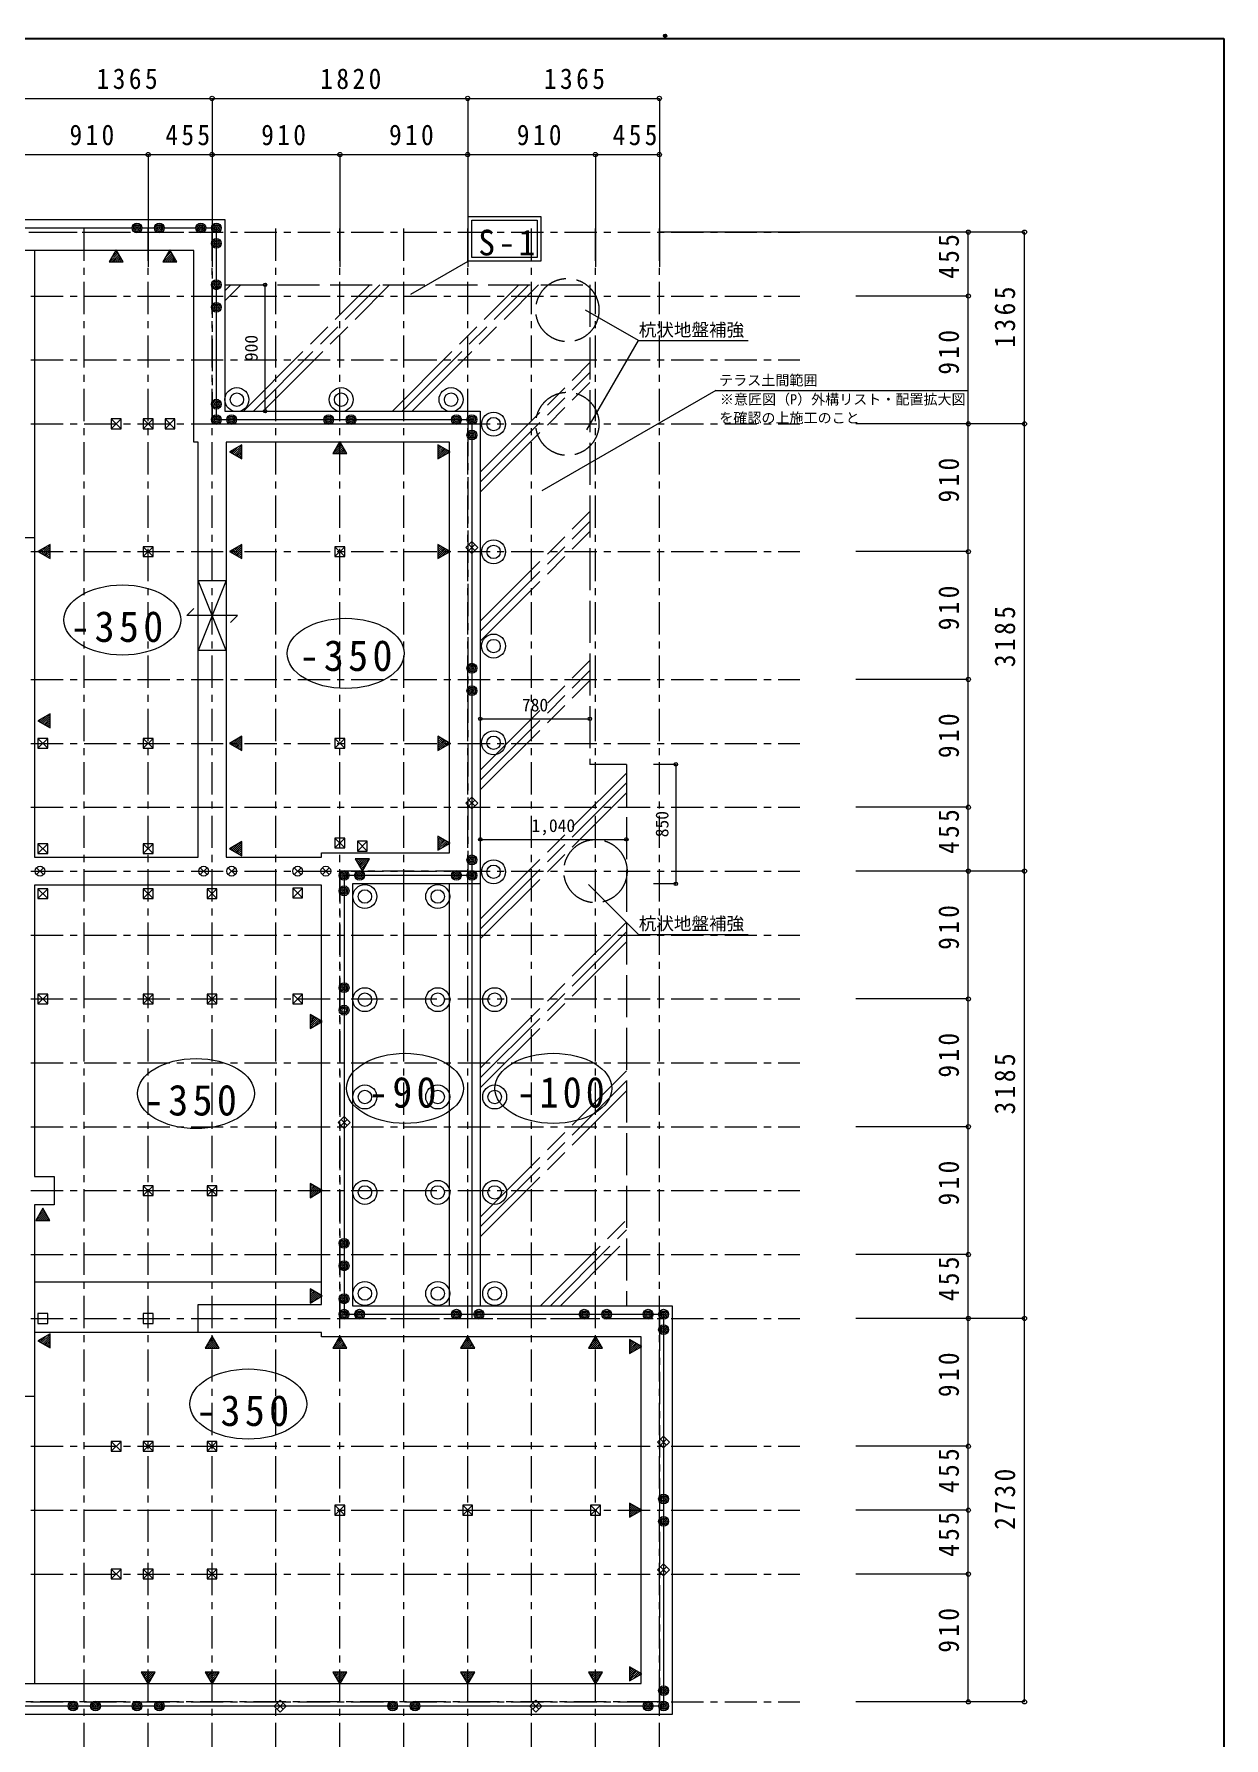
# Model space of a CAD drawing. Units: millimetres at full size, sheet at 1:50. Extents: x -17704 to 55037, y -1981 to 18549.
# Drawn here: x 2388 to 10860, y 6170 to 18301 of the extents above; entities that cross this region are included whole.
import ezdxf
from ezdxf.enums import TextEntityAlignment as Align

# ---------------------------------------------------------------- set-up
doc = ezdxf.new("R2010")
doc.units = ezdxf.units.MM
doc.header["$LTSCALE"] = 50
doc.header["$PDMODE"] = 32
doc.header["$PDSIZE"] = 25
for name, pattern in [('CHAIN', [18.5, 12, -1.5, 3.5, -1.5]), ('DASHED', [7.5, 6, -1.5]), ('USER2', [7.6, 4.6, -1, 1, -1])]:
    doc.linetypes.add(name, pattern=pattern)
for name, color, linetype, lineweight in [('0-1_画層21', 30, 'Continuous', 18), ('3-0', 7, 'Continuous', 5), ('3-2', 7, 'Continuous', 18), ('3-5', 6, 'Continuous', 15), ('8-0', 9, 'Continuous', 18), ('F-0', 7, 'Continuous', 18)]:
    doc.layers.add(name, color=color, linetype=linetype, lineweight=lineweight)
doc.layers.add('5-0', color=7, linetype='Continuous')
doc.styles.add('ＭＳ ゴシック', font='')
doc.styles.get('ＭＳ ゴシック').set_extended_font_data('MS Gothic')

msp = doc.modelspace()

# ---------------------------------------------------------------- linework, layer by layer
at = {"layer": '0-1_画層21'}
for p, q in [((-1439.84, 16981.23), (3745.15, 16981.23)), ((3745.15, 16981.23), (3745.15, 15616.23)), ((3525.15, 16761.23), (570.15, 16761.23)), ((2390.15, 16761.23), (2390.15, 14716.23)), ((3525.15, 15396.23), (3525.15, 16761.23)), ((3745.15, 15616.23), (5565.15, 15616.23)), ((5565.15, 15616.23), (5565.15, 12251.23)), ((3755.15, 15396.23), (3755.15, 12441.23)), ((5345.15, 15396.23), (3755.15, 15396.23)), ((5345.15, 12471.23), (5345.15, 15396.23)), ((2190.15, 14716.23), (2390.15, 14716.23)), ((2390.15, 14716.23), (2390.15, 13606.23)), ((3755.15, 13911.23), (3555.15, 14411.24)), ((3755.15, 14411.23), (3555.15, 13911.23)), ((3555.15, 14411.23), (3755.15, 14411.23)), ((3755.15, 13911.23), (3555.15, 13911.23)), ((2390.15, 13806.23), (2390.15, 12441.23)), ((3755.15, 12441.23), (4435.15, 12441.23)), ((4435.15, 12471.23), (5345.15, 12471.23)), ((4435.15, 12441.23), (4435.15, 12471.23)), ((4435.15, 12241.23), (2390.15, 12241.23)), ((4435.15, 9256.24), (4435.15, 12241.23)), ((5345.15, 9246.24), (5345.15, 12251.23)), ((5565.15, 12251.23), (5565.15, 9246.24)), ((2390.15, 9416.24), (3655.15, 9416.24)), ((3555.15, 9416.24), (4435.15, 9416.24)), ((3555.15, 9256.24), (4435.15, 9256.24)), ((3555.15, 9056.24), (3555.15, 9256.24)), ((4655.15, 9246.24), (6930.14, 9246.24)), ((6930.14, 9246.24), (6930.14, 6336.24)), ((3555.15, 9056.24), (2390.15, 9056.24)), ((4435.15, 9056.24), (3555.15, 9056.24)), ((6710.14, 9026.24), (4435.15, 9026.24)), ((6710.14, 6556.24), (6710.14, 9026.24)), ((2390.15, 8601.24), (2190.15, 8601.24)), ((2390.15, 8601.24), (2390.15, 6556.24)), ((-2614.84, 6556.24), (6710.14, 6556.24)), ((6930.14, 6336.24), (-12814.83, 6336.24))]:
    msp.add_line(p, q, dxfattribs=at)
at = {"layer": '0-1_画層21', "color": 150, "linetype": 'DASHED'}
for p, q in [((3745.15, 16516.23), (6345.15, 16516.23)), ((6345.15, 16516.23), (6345.15, 13101.23)), ((6605.15, 13101.23), (6345.15, 13101.23)), ((6605.15, 13101.23), (6605.15, 9246.24))]:
    msp.add_line(p, q, dxfattribs=at)
at = {"layer": '0-1_画層21', "color": 150, "linetype": 'CHAIN'}
for p, q in [((3745.15, 16402.36), (3859.02, 16516.23)), ((3745.15, 16473.07), (3788.31, 16516.23)), ((3878.26, 15616.23), (4778.26, 16516.23)), ((3948.97, 15616.23), (4848.97, 16516.23)), ((4019.68, 15616.23), (4919.68, 16516.23)), ((4938.92, 15616.23), (5838.92, 16516.23)), ((5009.63, 15616.23), (5909.63, 16516.23)), ((5080.34, 15616.23), (5980.34, 16516.23)), ((5565.15, 15181.8), (6345.15, 15961.8)), ((5565.15, 15111.09), (6345.15, 15891.09)), ((5565.15, 15040.38), (6345.15, 15820.38)), ((5565.15, 14121.14), (6345.15, 14901.14)), ((5565.15, 14050.43), (6345.15, 14830.43)), ((5565.15, 13979.72), (6345.15, 14759.72)), ((5565.15, 13060.48), (6345.15, 13840.48)), ((5565.15, 12989.77), (6345.15, 13769.77)), ((5565.15, 12919.06), (6345.15, 13699.06)), ((5565.15, 11999.82), (6605.15, 13039.82)), ((5565.15, 11929.11), (6605.15, 12969.11)), ((5565.15, 11858.4), (6605.15, 12898.4)), ((5565.15, 10939.16), (6605.15, 11979.16)), ((5565.15, 10868.45), (6605.15, 11908.45)), ((5565.15, 10797.74), (6605.15, 11837.74)), ((5565.15, 9878.5), (6605.15, 10918.5)), ((5565.15, 9807.79), (6605.15, 10847.79)), ((5565.15, 9737.08), (6605.15, 10777.08)), ((5993.55, 9246.24), (6605.15, 9857.84)), ((6064.26, 9246.24), (6605.15, 9787.13)), ((6134.97, 9246.24), (6605.15, 9716.42))]:
    msp.add_line(p, q, dxfattribs=at)
at = {"layer": '0-1_画層21', "color": 7}
for p, q in [((4032.35, 15616.23), (4032.35, 16516.23)), ((5565.15, 13426.05), (6345.15, 13426.05)), ((6957.3, 13101.23), (6798.61, 13101.23)), ((6957.3, 13101.23), (6957.3, 12251.23)), ((5565.15, 12567.39), (6605.15, 12567.39)), ((6957.3, 12251.23), (6798.61, 12251.23))]:
    msp.add_line(p, q, dxfattribs=at)
at = {"layer": '0-1_画層21'}
for points in [[(2390.15, 12441.23), (3555.15, 12441.23), (3555.15, 15396.23)], [(2390.15, 12241.23), (2390.15, 10166.24), (2530.15, 10166.24), (2530.15, 9966.24), (2390.15, 9966.24), (2390.15, 8601.24)], [(5565.15, 12251.23), (4655.15, 12251.23), (4655.15, 9246.24)]]:
    msp.add_lwpolyline(points, dxfattribs=at)
at = {"layer": '0-1_画層21', "color": 7}
for p in [(4032.35, 16516.23), (4032.35, 15616.23), (5565.15, 13426.05), (6345.15, 13426.05), (6957.3, 13101.23), (5565.15, 12567.39), (6605.15, 12567.39), (6957.3, 12251.23)]:
    msp.add_point(p, dxfattribs=at)
at = {"layer": '3-0'}
for p, q in [((6691.43, 16118.7), (6315.22, 16335.91)), ((6324.48, 15483.12), (6691.43, 16118.7)), ((6691.43, 16118.7), (7471.34, 16118.7)), ((6691.43, 11891.13), (6335.5, 12247.06)), ((6691.43, 11891.13), (7471.34, 11891.13))]:
    msp.add_line(p, q, dxfattribs=at)
for centre in [(3016.55, 14129.61), (4606.6, 13891.72), (5029.02, 10794.67), (6085.48, 10794.67), (3540.78, 10757.59), (3912.85, 8546.96)]:
    msp.add_ellipse(centre, major_axis=(416.1, 0), ratio=0.6, dxfattribs=at)
at = {"layer": '3-2'}
for q in [(6002.95, 15048.92), (9034.07, 15764.02)]:
    msp.add_line((7241.54, 15764.02), q, dxfattribs=at)
at = {"layer": '3-5', "color": 150, "lineweight": 18}
for p, q in [((5479.82, 16684.62), (5479.82, 17002.19)), ((5479.82, 17002.19), (5996.4, 17002.19)), ((5996.4, 17002.19), (5996.4, 16684.62)), ((5070.89, 16448.53), (5479.82, 16684.62)), ((5996.4, 16684.62), (5479.82, 16684.62))]:
    msp.add_line(p, q, dxfattribs=at)
msp.add_lwpolyline([(5505.1, 16976.91), (5971.12, 16976.91), (5971.12, 16709.9), (5505.1, 16709.9)], close=True, dxfattribs=at)
at = {"layer": '3-5'}
for centre, radius in [((3831.72, 15698.54), 85.31), ((4574.15, 15698.54), 85.31), ((5356.88, 15698.54), 85.31), ((3831.72, 15698.54), 47.77), ((4574.15, 15698.54), 47.77), ((5356.88, 15698.54), 47.77), ((5659.71, 15524.33), 85.31), ((5659.71, 15524.33), 47.77), ((5659.71, 14614.61), 85.31), ((5659.71, 14614.61), 47.77), ((5659.71, 13943.98), 85.31), ((5659.71, 13943.98), 47.77), ((5659.71, 13255.52), 85.31), ((5659.71, 13255.52), 47.77), ((5659.71, 12336.84), 85.31), ((5659.71, 12336.84), 47.77), ((4743.42, 12160.71), 85.31), ((4743.42, 12160.71), 47.77), ((5261.9, 12160.71), 85.31), ((5261.9, 12160.71), 47.77), ((4743.42, 11426.05), 85.31), ((4743.42, 11426.05), 47.77), ((5261.9, 11426.05), 85.31), ((5261.9, 11426.05), 47.77), ((5667.41, 11426.05), 85.31), ((5667.41, 11426.05), 47.77), ((4743.42, 10733.39), 85.31), ((5261.9, 10733.39), 85.31), ((5667.41, 10733.39), 85.31), ((4743.42, 10733.39), 47.77), ((5261.9, 10733.39), 47.77), ((5667.41, 10733.39), 47.77), ((4743.42, 10053.94), 85.31), ((4743.42, 10053.94), 47.77), ((5261.9, 10053.94), 85.31), ((5261.9, 10053.94), 47.77), ((5667.41, 10053.94), 85.31), ((5667.41, 10053.94), 47.77), ((4743.42, 9333.6), 85.31), ((4743.42, 9333.6), 47.77), ((5261.9, 9333.6), 85.31), ((5261.9, 9333.6), 47.77), ((5667.41, 9333.6), 85.31), ((5667.41, 9333.6), 47.77)]:
    msp.add_circle(centre, radius, dxfattribs=at)
at = {"layer": '5-0'}
for p, q in [((-17703.72, 18269.53), (10860.17, 18269.53)), ((10860.17, 18269.53), (10860.17, -1981.01))]:
    msp.add_line(p, q, dxfattribs=at)
at = {"layer": '8-0'}
for p, q in [((2290.15, 17843.46), (3655.15, 17843.46)), ((3655.15, 17843.46), (3655.15, 16643.46)), ((3655.15, 17843.46), (5475.15, 17843.46)), ((3655.15, 17843.46), (3655.15, 16643.46)), ((5475.15, 17843.46), (5475.15, 16643.46)), ((5475.15, 17843.46), (6840.14, 17843.46)), ((5475.15, 17843.46), (5475.15, 16643.46)), ((6840.14, 17843.46), (6840.14, 16643.46)), ((2290.15, 17443.46), (3200.15, 17443.46)), ((3200.15, 17443.46), (3200.15, 16643.46)), ((3200.15, 17443.46), (3655.15, 17443.46)), ((3200.15, 17443.46), (3200.15, 16643.46)), ((3655.15, 17443.46), (3655.15, 16643.46)), ((3655.15, 17443.46), (4565.15, 17443.46)), ((3655.15, 17443.46), (3655.15, 16643.46)), ((4565.15, 17443.46), (4565.15, 16643.46)), ((4565.15, 17443.46), (5475.15, 17443.46)), ((4565.15, 17443.46), (4565.15, 16643.46)), ((5475.15, 17443.46), (5475.15, 16643.46)), ((5475.15, 17443.46), (6385.15, 17443.46)), ((5475.15, 17443.46), (5475.15, 16643.46)), ((6385.15, 17443.46), (6385.15, 16643.46)), ((6385.15, 17443.46), (6840.14, 17443.46)), ((6385.15, 17443.46), (6385.15, 16643.46)), ((9440.14, 16891.23), (6840.14, 16891.23)), ((9040.14, 16436.23), (9040.14, 16891.23)), ((9440.14, 15526.23), (9440.14, 16891.23)), ((2937.3, 16705.01), (2982.12, 16749.82)), ((2956.62, 16738.47), (2976.94, 16758.79)), ((3319.8, 16705.01), (3364.62, 16749.82)), ((3339.12, 16738.47), (3359.44, 16758.79)), ((2926.06, 16679.63), (2987.3, 16740.86)), ((2940.21, 16679.63), (2992.47, 16731.89)), ((2954.35, 16679.63), (2997.65, 16722.93)), ((2968.49, 16679.63), (3002.83, 16713.96)), ((2982.63, 16679.63), (3008, 16705)), ((2996.77, 16679.63), (3013.18, 16696.03)), ((3010.92, 16679.63), (3018.36, 16687.06)), ((3308.56, 16679.63), (3369.8, 16740.86)), ((3322.71, 16679.63), (3374.97, 16731.89)), ((3336.85, 16679.63), (3380.15, 16722.93)), ((3350.99, 16679.63), (3385.33, 16713.96)), ((3365.13, 16679.63), (3390.5, 16705)), ((3379.27, 16679.63), (3395.68, 16696.03)), ((3393.42, 16679.63), (3400.85, 16687.06)), ((9040.14, 16436.23), (8240.14, 16436.23)), ((9040.14, 16436.23), (8240.14, 16436.23)), ((9040.14, 15526.23), (9040.14, 16436.23)), ((2937.65, 15491.23), (3007.65, 15561.23)), ((3007.65, 15491.23), (2937.65, 15561.23)), ((3165.15, 15491.23), (3235.15, 15561.23)), ((3235.15, 15491.23), (3165.15, 15561.23)), ((3320.15, 15491.23), (3390.15, 15561.23)), ((3390.15, 15491.23), (3320.15, 15561.23)), ((9440.14, 15526.23), (8240.14, 15526.23)), ((9440.14, 15526.23), (8240.14, 15526.23)), ((9040.14, 15526.23), (8240.14, 15526.23)), ((9040.14, 15526.23), (8240.14, 15526.23)), ((9040.14, 14616.23), (9040.14, 15526.23)), ((9440.14, 12341.23), (9440.14, 15526.23)), ((3555.15, 15396.23), (3525.15, 15396.23)), ((3787.59, 15321.94), (3807.91, 15342.26)), ((3796.55, 15316.76), (3841.37, 15361.58)), ((3805.52, 15311.58), (3866.75, 15372.82)), ((3814.48, 15306.41), (3866.75, 15358.67)), ((3823.45, 15301.23), (3866.75, 15344.53)), ((3832.42, 15296.05), (3866.75, 15330.39)), ((3841.38, 15290.88), (3866.75, 15316.25)), ((3850.35, 15285.7), (3866.75, 15302.1)), ((3859.31, 15280.52), (3866.75, 15287.96)), ((4518.56, 15314.63), (4579.79, 15375.86)), ((4529.8, 15340.01), (4574.62, 15384.83)), ((4532.7, 15314.63), (4584.97, 15366.89)), ((4546.85, 15314.63), (4590.15, 15357.93)), ((4549.12, 15373.47), (4569.44, 15393.79)), ((4560.99, 15314.63), (4595.32, 15348.96)), ((4575.13, 15314.63), (4600.5, 15340)), ((4589.27, 15314.63), (4605.68, 15331.03)), ((4603.41, 15314.63), (4610.85, 15322.07)), ((5263.54, 15364.5), (5270.98, 15371.94)), ((5263.54, 15350.35), (5279.95, 15366.76)), ((5263.54, 15336.21), (5288.91, 15361.58)), ((5263.54, 15322.07), (5297.88, 15356.41)), ((5263.54, 15307.93), (5306.85, 15351.23)), ((5263.54, 15293.79), (5315.81, 15346.05)), ((5263.54, 15279.64), (5324.78, 15340.88)), ((5288.93, 15290.88), (5333.74, 15335.7)), ((5322.39, 15310.2), (5342.71, 15330.52)), ((5462.93, 14646.44), (5504.93, 14688.44)), ((5547.36, 14646.44), (5505.36, 14688.44)), ((2422.59, 14611.94), (2442.91, 14632.26)), ((2431.55, 14606.76), (2476.37, 14651.58)), ((2440.52, 14601.58), (2501.75, 14662.82)), ((2449.49, 14596.41), (2501.75, 14648.67)), ((2458.45, 14591.23), (2501.75, 14634.53)), ((2467.42, 14586.05), (2501.75, 14620.39)), ((2476.38, 14580.88), (2501.75, 14606.25)), ((2485.35, 14575.7), (2501.75, 14592.11)), ((2494.31, 14570.53), (2501.75, 14577.96)), ((3165.15, 14581.23), (3235.15, 14651.23)), ((3235.15, 14581.23), (3165.15, 14651.23)), ((3787.59, 14611.94), (3807.91, 14632.26)), ((3796.55, 14606.76), (3841.37, 14651.58)), ((3805.52, 14601.58), (3866.75, 14662.82)), ((3814.48, 14596.41), (3866.75, 14648.67)), ((3823.45, 14591.23), (3866.75, 14634.53)), ((3832.42, 14586.05), (3866.75, 14620.39)), ((3841.38, 14580.88), (3866.75, 14606.25)), ((3850.35, 14575.7), (3866.75, 14592.11)), ((3859.31, 14570.53), (3866.75, 14577.96)), ((4530.15, 14581.23), (4600.15, 14651.23)), ((4600.15, 14581.23), (4530.15, 14651.23)), ((5263.54, 14654.5), (5270.98, 14661.94)), ((5263.54, 14640.36), (5279.95, 14656.76)), ((5263.54, 14626.21), (5288.91, 14651.58)), ((5263.54, 14612.07), (5297.88, 14646.41)), ((5263.54, 14597.93), (5306.85, 14641.23)), ((5263.54, 14583.79), (5315.81, 14636.05)), ((5263.54, 14569.65), (5324.78, 14630.88)), ((5288.93, 14580.89), (5333.74, 14625.7)), ((5322.39, 14600.2), (5342.71, 14620.53)), ((5504.93, 14604.02), (5462.93, 14646.02)), ((5484.15, 14625.23), (5526.15, 14667.23)), ((5526.15, 14625.23), (5484.15, 14667.23)), ((5505.36, 14604.02), (5547.36, 14646.02)), ((9040.14, 14616.23), (8240.14, 14616.23)), ((9040.14, 14616.23), (8240.14, 14616.23)), ((9040.14, 13706.23), (9040.14, 14616.23)), ((3555.15, 13911.23), (3555.15, 14411.23)), ((3755.15, 14411.23), (3755.15, 13911.23)), ((3475.15, 14161.23), (3525.15, 14211.23)), ((3835.15, 14161.23), (3475.15, 14161.23)), ((3835.15, 14161.23), (3785.15, 14111.23)), ((9040.14, 13706.23), (8240.14, 13706.23)), ((9040.14, 13706.23), (8240.14, 13706.23)), ((9040.14, 12796.23), (9040.14, 13706.23)), ((2422.59, 13406.94), (2442.91, 13427.26)), ((2431.55, 13401.76), (2476.37, 13446.58)), ((2440.52, 13396.59), (2501.75, 13457.82)), ((2449.49, 13391.41), (2501.75, 13443.68)), ((2458.45, 13386.23), (2501.75, 13429.53)), ((2467.42, 13381.06), (2501.75, 13415.39)), ((2476.38, 13375.88), (2501.75, 13401.25)), ((2485.35, 13370.7), (2501.75, 13387.11)), ((2494.31, 13365.53), (2501.75, 13372.97)), ((2415.15, 13216.23), (2485.15, 13286.23)), ((2485.15, 13216.23), (2415.15, 13286.23)), ((3165.15, 13216.23), (3235.15, 13286.23)), ((3235.15, 13216.23), (3165.15, 13286.23)), ((3787.59, 13246.94), (3807.91, 13267.26)), ((3796.55, 13241.76), (3841.37, 13286.58)), ((3805.52, 13236.59), (3866.75, 13297.82)), ((3814.48, 13231.41), (3866.75, 13283.68)), ((3823.45, 13226.23), (3866.75, 13269.53)), ((3832.42, 13221.06), (3866.75, 13255.39)), ((3841.38, 13215.88), (3866.75, 13241.25)), ((3850.35, 13210.7), (3866.75, 13227.11)), ((4530.15, 13216.23), (4600.15, 13286.23)), ((4600.15, 13216.23), (4530.15, 13286.23)), ((5263.54, 13289.5), (5270.98, 13296.94)), ((5263.54, 13275.36), (5279.95, 13291.76)), ((5263.54, 13261.22), (5288.91, 13286.59)), ((5263.54, 13247.07), (5297.88, 13281.41)), ((5263.54, 13232.93), (5306.85, 13276.23)), ((5263.54, 13218.79), (5315.81, 13271.06)), ((5263.54, 13204.65), (5324.78, 13265.88)), ((5288.93, 13215.89), (5333.74, 13260.7)), ((5322.39, 13235.21), (5342.71, 13255.53)), ((3859.31, 13205.53), (3866.75, 13212.97)), ((5462.93, 12826.45), (5504.93, 12868.45)), ((5547.36, 12826.45), (5505.36, 12868.45)), ((5504.93, 12784.02), (5462.93, 12826.02)), ((5484.15, 12805.23), (5526.15, 12847.23)), ((5526.15, 12805.23), (5484.15, 12847.23)), ((5505.36, 12784.02), (5547.36, 12826.02)), ((9040.14, 12796.23), (8240.14, 12796.23)), ((9040.14, 12796.23), (8240.14, 12796.23)), ((9040.14, 12341.23), (9040.14, 12796.23)), ((2415.15, 12466.23), (2485.15, 12536.23)), ((2485.15, 12466.23), (2415.15, 12536.23)), ((3165.15, 12466.23), (3235.15, 12536.23)), ((3235.15, 12466.23), (3165.15, 12536.23)), ((3787.59, 12496.94), (3807.91, 12517.26)), ((3796.55, 12491.76), (3841.37, 12536.58)), ((3805.52, 12486.59), (3866.75, 12547.82)), ((3814.48, 12481.41), (3866.75, 12533.68)), ((3823.45, 12476.23), (3866.75, 12519.53)), ((3832.42, 12471.06), (3866.75, 12505.39)), ((4530.15, 12506.23), (4600.15, 12576.23)), ((4600.15, 12506.23), (4530.15, 12576.23)), ((4690.15, 12483.73), (4760.15, 12553.73)), ((4760.15, 12483.73), (4690.15, 12553.73)), ((5263.54, 12579.5), (5270.98, 12586.94)), ((5263.54, 12565.36), (5279.95, 12581.76)), ((5263.54, 12551.22), (5288.91, 12576.59)), ((5263.54, 12537.07), (5297.88, 12571.41)), ((5263.54, 12522.93), (5306.85, 12566.23)), ((5263.54, 12508.79), (5315.81, 12561.06)), ((5263.54, 12494.65), (5324.78, 12555.88)), ((5288.93, 12505.89), (5333.74, 12550.7)), ((5322.39, 12525.21), (5342.71, 12545.53)), ((3841.38, 12465.88), (3866.75, 12491.25)), ((3850.35, 12460.7), (3866.75, 12477.11)), ((3859.31, 12455.53), (3866.75, 12462.97)), ((4679.44, 12420.4), (4686.88, 12427.84)), ((4684.62, 12411.43), (4701.02, 12427.84)), ((4689.79, 12402.47), (4715.16, 12427.84)), ((4694.97, 12393.5), (4729.31, 12427.84)), ((4700.15, 12384.53), (4743.45, 12427.84)), ((4705.32, 12375.57), (4757.59, 12427.84)), ((4710.5, 12366.6), (4771.73, 12427.84)), ((4715.68, 12357.64), (4760.49, 12402.45)), ((2405.4, 12316.48), (2454.9, 12365.98)), ((2454.9, 12316.48), (2405.4, 12365.98)), ((3570.4, 12316.48), (3619.9, 12365.98)), ((3619.9, 12316.48), (3570.4, 12365.98)), ((3770.4, 12316.48), (3819.9, 12365.98)), ((3819.9, 12316.48), (3770.4, 12365.98)), ((4240.4, 12316.48), (4289.9, 12365.98)), ((4289.9, 12316.48), (4240.4, 12365.98)), ((4440.4, 12316.48), (4489.9, 12365.98)), ((4489.9, 12316.48), (4440.4, 12365.98)), ((4720.85, 12348.67), (4741.17, 12368.99)), ((5505.15, 12311.23), (5505.15, 9156.24)), ((9440.14, 12341.23), (8240.14, 12341.23)), ((9440.14, 12341.23), (8240.14, 12341.23)), ((9040.14, 12341.23), (8240.14, 12341.23)), ((9040.14, 12341.23), (8240.14, 12341.23)), ((9040.14, 11431.23), (9040.14, 12341.23)), ((9440.14, 9156.24), (9440.14, 12341.23)), ((2415.15, 12146.23), (2485.15, 12216.23)), ((2485.15, 12146.23), (2415.15, 12216.23)), ((3165.15, 12146.23), (3235.15, 12216.23)), ((3235.15, 12146.23), (3165.15, 12216.23)), ((3620.15, 12146.23), (3690.15, 12216.23)), ((3690.15, 12146.23), (3620.15, 12216.23)), ((4230.15, 12150.46), (4300.15, 12220.46)), ((4300.15, 12150.46), (4230.15, 12220.46)), ((2415.15, 11396.23), (2485.15, 11466.23)), ((2485.15, 11396.23), (2415.15, 11466.23)), ((3165.15, 11396.23), (3235.15, 11466.23)), ((3235.15, 11396.23), (3165.15, 11466.23)), ((3620.15, 11396.23), (3690.15, 11466.23)), ((3690.15, 11396.23), (3620.15, 11466.23)), ((4230.15, 11396.23), (4300.15, 11466.23)), ((4300.15, 11396.23), (4230.15, 11466.23)), ((9040.14, 11431.23), (8240.14, 11431.23)), ((9040.14, 11431.23), (8240.14, 11431.23)), ((9040.14, 10521.24), (9040.14, 11431.23)), ((4353.55, 11309.5), (4360.98, 11316.94)), ((4353.55, 11295.36), (4369.95, 11311.76)), ((4353.55, 11281.22), (4378.92, 11306.59)), ((4353.55, 11267.08), (4387.88, 11301.41)), ((4353.55, 11252.93), (4396.85, 11296.24)), ((4353.55, 11238.79), (4405.81, 11291.06)), ((4353.55, 11224.65), (4414.78, 11285.88)), ((4378.93, 11235.89), (4423.74, 11280.71)), ((4412.39, 11255.21), (4432.71, 11275.53)), ((4552.93, 10551.45), (4594.93, 10593.45)), ((4574.15, 10530.24), (4616.15, 10572.24)), ((4616.15, 10530.24), (4574.15, 10572.24)), ((4637.36, 10551.45), (4595.36, 10593.45)), ((4594.93, 10509.02), (4552.93, 10551.02)), ((4595.36, 10509.02), (4637.36, 10551.02)), ((9040.14, 10521.24), (8240.14, 10521.24)), ((9040.14, 10521.24), (8240.14, 10521.24)), ((9040.14, 9611.24), (9040.14, 10521.24)), ((3165.15, 10031.24), (3235.15, 10101.24)), ((3235.15, 10031.24), (3165.15, 10101.24)), ((3620.15, 10031.24), (3690.15, 10101.24)), ((3690.15, 10031.24), (3620.15, 10101.24)), ((4353.55, 10104.5), (4360.98, 10111.94)), ((4353.55, 10090.36), (4369.95, 10106.77)), ((4353.55, 10076.22), (4378.92, 10101.59)), ((4353.55, 10062.08), (4387.88, 10096.41)), ((4353.55, 10047.94), (4396.85, 10091.24)), ((4353.55, 10033.79), (4405.81, 10086.06)), ((4353.55, 10019.65), (4414.78, 10080.88)), ((4378.93, 10030.89), (4423.74, 10075.71)), ((4412.39, 10050.21), (4432.71, 10070.53)), ((2403.56, 9854.63), (2464.8, 9915.87)), ((2414.8, 9880.02), (2459.62, 9924.83)), ((2417.71, 9854.63), (2469.97, 9906.9)), ((2431.85, 9854.63), (2475.15, 9897.94)), ((2434.12, 9913.48), (2454.44, 9933.8)), ((2445.99, 9854.63), (2480.33, 9888.97)), ((2460.13, 9854.63), (2485.5, 9880)), ((2474.28, 9854.63), (2490.68, 9871.04)), ((2488.42, 9854.63), (2495.86, 9862.07)), ((9040.14, 9611.24), (8240.14, 9611.24)), ((9040.14, 9611.24), (8240.14, 9611.24)), ((9040.14, 9156.24), (9040.14, 9611.24)), ((4353.55, 9354.5), (4360.98, 9361.94)), ((4353.55, 9340.36), (4369.95, 9356.77)), ((4353.55, 9326.22), (4378.92, 9351.59)), ((4353.55, 9312.08), (4387.88, 9346.41)), ((4353.55, 9297.94), (4396.85, 9341.24)), ((4353.55, 9283.79), (4405.81, 9336.06)), ((4353.55, 9269.65), (4414.78, 9330.88)), ((4378.93, 9280.89), (4423.74, 9325.71)), ((4412.39, 9300.21), (4432.71, 9320.53)), ((4595.15, 9186.24), (6870.14, 9186.24)), ((9440.14, 9156.24), (8240.14, 9156.24)), ((9440.14, 9156.24), (8240.14, 9156.24)), ((9040.14, 9156.24), (8240.14, 9156.24)), ((9040.14, 9156.24), (8240.14, 9156.24)), ((9040.14, 8246.24), (9040.14, 9156.24)), ((9440.14, 6426.24), (9440.14, 9156.24)), ((2422.59, 8991.94), (2442.91, 9012.27)), ((2431.55, 8986.77), (2476.37, 9031.58)), ((2440.52, 8981.59), (2501.75, 9042.82)), ((2449.49, 8976.41), (2501.75, 9028.68)), ((2458.45, 8971.24), (2501.75, 9014.54)), ((2467.42, 8966.06), (2501.75, 9000.4)), ((2476.38, 8960.89), (2501.75, 8986.26)), ((3608.56, 8944.64), (3669.8, 9005.87)), ((3619.8, 8970.02), (3664.62, 9014.83)), ((3622.71, 8944.64), (3674.97, 8996.9)), ((3636.85, 8944.64), (3680.15, 8987.94)), ((3639.12, 9003.48), (3659.44, 9023.8)), ((3650.99, 8944.64), (3685.33, 8978.97)), ((4435.15, 9026.24), (4435.15, 9056.24)), ((4518.56, 8944.64), (4579.79, 9005.87)), ((4529.8, 8970.02), (4574.62, 9014.83)), ((4532.7, 8944.64), (4584.97, 8996.9)), ((4546.85, 8944.64), (4590.15, 8987.94)), ((4549.12, 9003.48), (4569.44, 9023.8)), ((4560.99, 8944.64), (4595.32, 8978.97)), ((5428.56, 8944.64), (5489.79, 9005.87)), ((5439.8, 8970.02), (5484.62, 9014.83)), ((5442.7, 8944.64), (5494.97, 8996.9)), ((5456.85, 8944.64), (5500.15, 8987.94)), ((5459.12, 9003.48), (5479.44, 9023.8)), ((5470.99, 8944.64), (5505.32, 8978.97)), ((6338.56, 8944.64), (6399.79, 9005.87)), ((6349.8, 8970.02), (6394.62, 9014.83)), ((6352.7, 8944.64), (6404.97, 8996.9)), ((6366.84, 8944.64), (6410.15, 8987.94)), ((6369.12, 9003.48), (6389.44, 9023.8)), ((6380.99, 8944.64), (6415.32, 8978.97)), ((6628.54, 8994.51), (6635.98, 9001.94)), ((6628.54, 8980.36), (6644.95, 8996.77)), ((6628.54, 8966.22), (6653.91, 8991.59)), ((6628.54, 8952.08), (6662.88, 8986.41)), ((6628.54, 8937.94), (6671.84, 8981.24)), ((2485.35, 8955.71), (2501.75, 8972.11)), ((2494.31, 8950.53), (2501.75, 8957.97)), ((3665.13, 8944.64), (3690.5, 8970.01)), ((3679.27, 8944.64), (3695.68, 8961.04)), ((3693.42, 8944.64), (3700.85, 8952.07)), ((4575.13, 8944.64), (4600.5, 8970.01)), ((4589.27, 8944.64), (4605.68, 8961.04)), ((4603.41, 8944.64), (4610.85, 8952.07)), ((5485.13, 8944.64), (5510.5, 8970.01)), ((5499.27, 8944.64), (5515.68, 8961.04)), ((5513.41, 8944.64), (5520.85, 8952.07)), ((6395.13, 8944.64), (6420.5, 8970.01)), ((6409.27, 8944.64), (6425.67, 8961.04)), ((6423.41, 8944.64), (6430.85, 8952.07)), ((6628.54, 8923.79), (6680.81, 8976.06)), ((6628.54, 8909.65), (6689.77, 8970.89)), ((6653.92, 8920.89), (6698.74, 8965.71)), ((6687.38, 8940.21), (6707.71, 8960.53)), ((2937.65, 8211.24), (3007.65, 8281.24)), ((3007.65, 8211.24), (2937.65, 8281.24)), ((3165.15, 8211.24), (3235.15, 8281.24)), ((3235.15, 8211.24), (3165.15, 8281.24)), ((3620.15, 8211.24), (3690.15, 8281.24)), ((3690.15, 8211.24), (3620.15, 8281.24)), ((6827.93, 8276.45), (6869.93, 8318.45)), ((6869.93, 8234.03), (6827.93, 8276.03)), ((6849.14, 8255.24), (6891.14, 8297.24)), ((6891.14, 8255.24), (6849.14, 8297.24)), ((6912.36, 8276.45), (6870.36, 8318.45)), ((6870.36, 8234.03), (6912.36, 8276.03)), ((9040.14, 8246.24), (8240.14, 8246.24)), ((9040.14, 8246.24), (8240.14, 8246.24)), ((9040.14, 7791.24), (9040.14, 8246.24)), ((4530.15, 7756.24), (4600.15, 7826.24)), ((4600.15, 7756.24), (4530.15, 7826.24)), ((5440.15, 7756.24), (5510.15, 7826.24)), ((5510.15, 7756.24), (5440.15, 7826.24)), ((6350.15, 7756.24), (6420.15, 7826.24)), ((6420.15, 7756.24), (6350.15, 7826.24)), ((6628.54, 7829.51), (6635.98, 7836.95)), ((6628.54, 7815.36), (6644.95, 7831.77)), ((6628.54, 7801.22), (6653.91, 7826.59)), ((6628.54, 7787.08), (6662.88, 7821.42)), ((6628.54, 7772.94), (6671.84, 7816.24)), ((6628.54, 7758.8), (6680.81, 7811.06)), ((6628.54, 7744.65), (6689.77, 7805.89)), ((6653.92, 7755.89), (6698.74, 7800.71)), ((6687.38, 7775.21), (6707.71, 7795.53)), ((9040.14, 7791.24), (8240.14, 7791.24)), ((9040.14, 7791.24), (8240.14, 7791.24)), ((9040.14, 7336.24), (9040.14, 7791.24)), ((6827.93, 7366.45), (6869.93, 7408.45)), ((6912.36, 7366.45), (6870.36, 7408.45)), ((2937.65, 7301.24), (3007.65, 7371.24)), ((3007.65, 7301.24), (2937.65, 7371.24)), ((3165.15, 7301.24), (3235.15, 7371.24)), ((3235.15, 7301.24), (3165.15, 7371.24)), ((3620.15, 7301.24), (3690.15, 7371.24)), ((3690.15, 7301.24), (3620.15, 7371.24)), ((6869.93, 7324.03), (6827.93, 7366.03)), ((6849.14, 7345.24), (6891.14, 7387.24)), ((6891.14, 7345.24), (6849.14, 7387.24)), ((6870.36, 7324.03), (6912.36, 7366.03)), ((9040.14, 7336.24), (8240.14, 7336.24)), ((9040.14, 7336.24), (8240.14, 7336.24)), ((9040.14, 6426.24), (9040.14, 7336.24)), ((3154.44, 6630.41), (3161.88, 6637.84)), ((3159.62, 6621.44), (3176.02, 6637.84)), ((3164.8, 6612.47), (3190.17, 6637.84)), ((3169.97, 6603.51), (3204.31, 6637.84)), ((3175.15, 6594.54), (3218.45, 6637.84)), ((3180.33, 6585.58), (3232.59, 6637.84)), ((3185.5, 6576.61), (3246.73, 6637.84)), ((3190.68, 6567.65), (3235.5, 6612.46)), ((3195.85, 6558.68), (3216.18, 6579)), ((3609.44, 6630.41), (3616.88, 6637.84)), ((3614.62, 6621.44), (3631.02, 6637.84)), ((3619.8, 6612.47), (3645.17, 6637.84)), ((3624.97, 6603.51), (3659.31, 6637.84)), ((3630.15, 6594.54), (3673.45, 6637.84)), ((3635.33, 6585.58), (3687.59, 6637.84)), ((3640.5, 6576.61), (3701.73, 6637.84)), ((3645.68, 6567.65), (3690.49, 6612.46)), ((3650.85, 6558.68), (3671.18, 6579)), ((4519.44, 6630.41), (4526.88, 6637.84)), ((4524.62, 6621.44), (4541.02, 6637.84)), ((4529.79, 6612.47), (4555.16, 6637.84)), ((4534.97, 6603.51), (4569.31, 6637.84)), ((4540.15, 6594.54), (4583.45, 6637.84)), ((4545.32, 6585.58), (4597.59, 6637.84)), ((4550.5, 6576.61), (4611.73, 6637.84)), ((4555.68, 6567.65), (4600.49, 6612.46)), ((4560.85, 6558.68), (4581.17, 6579)), ((5429.44, 6630.41), (5436.88, 6637.84)), ((5434.62, 6621.44), (5451.02, 6637.84)), ((5439.79, 6612.47), (5465.16, 6637.84)), ((5444.97, 6603.51), (5479.31, 6637.84)), ((5450.15, 6594.54), (5493.45, 6637.84)), ((5455.32, 6585.58), (5507.59, 6637.84)), ((5460.5, 6576.61), (5521.73, 6637.84)), ((5465.68, 6567.65), (5510.49, 6612.46)), ((5470.85, 6558.68), (5491.17, 6579)), ((6339.44, 6630.41), (6346.88, 6637.84)), ((6344.62, 6621.44), (6361.02, 6637.84)), ((6349.79, 6612.47), (6375.16, 6637.84)), ((6354.97, 6603.51), (6389.3, 6637.84)), ((6360.15, 6594.54), (6403.45, 6637.84)), ((6365.32, 6585.58), (6417.59, 6637.84)), ((6370.5, 6576.61), (6431.73, 6637.84)), ((6375.67, 6567.65), (6420.49, 6612.46)), ((6380.85, 6558.68), (6401.17, 6579)), ((6628.54, 6664.51), (6635.98, 6671.95)), ((6628.54, 6650.37), (6644.95, 6666.77)), ((6628.54, 6636.22), (6653.91, 6661.59)), ((6628.54, 6622.08), (6662.88, 6656.42)), ((6628.54, 6607.94), (6671.84, 6651.24)), ((6628.54, 6593.8), (6680.81, 6646.06)), ((6628.54, 6579.66), (6689.77, 6640.89)), ((6653.92, 6590.9), (6698.74, 6635.71)), ((6687.38, 6610.21), (6707.71, 6630.54)), ((4097.93, 6396.45), (4139.93, 6438.45)), ((4182.36, 6396.45), (4140.36, 6438.45)), ((5917.93, 6396.45), (5959.93, 6438.45)), ((6002.36, 6396.45), (5960.36, 6438.45)), ((4139.93, 6354.03), (4097.93, 6396.03)), ((4119.15, 6375.24), (4161.15, 6417.24)), ((4161.15, 6375.24), (4119.15, 6417.24)), ((4140.36, 6354.03), (4182.36, 6396.03)), ((5959.93, 6354.03), (5917.93, 6396.03)), ((5939.15, 6375.24), (5981.15, 6417.24)), ((5981.15, 6375.24), (5939.15, 6417.24)), ((5960.36, 6354.03), (6002.36, 6396.03)), ((9440.14, 6426.24), (8240.14, 6426.24)), ((9040.14, 6426.24), (8240.14, 6426.24))]:
    msp.add_line(p, q, dxfattribs=at)
at = {"layer": '8-0', "linetype": 'USER2'}
for p, q in [((-16634.82, 16891.23), (7840.14, 16891.23)), ((2745.15, 4146.29), (2745.15, 16943.73)), ((3200.15, 4146.29), (3200.15, 16943.73)), ((3655.15, 4146.29), (3655.15, 16943.73)), ((4110.15, 4146.29), (4110.15, 16943.73)), ((4565.15, 4146.29), (4565.15, 16943.73)), ((5020.15, 4146.29), (5020.15, 16943.73)), ((5475.15, 4146.29), (5475.15, 16943.73)), ((5930.15, 4146.29), (5930.15, 16943.73)), ((6385.15, 4146.29), (6385.15, 16943.73)), ((6840.14, 4146.29), (6840.14, 16943.73)), ((-16634.82, 16436.23), (7840.14, 16436.23)), ((-16634.82, 16436.23), (7840.14, 16436.23)), ((-16634.82, 15981.23), (7840.14, 15981.23)), ((-16634.82, 15526.23), (7840.14, 15526.23)), ((-16634.82, 14616.23), (7840.14, 14616.23)), ((-16634.82, 13706.23), (7840.14, 13706.23)), ((-16634.82, 13251.23), (7840.14, 13251.23)), ((-16634.82, 12796.23), (7840.14, 12796.23)), ((-16634.82, 12341.23), (7840.14, 12341.23)), ((-16634.82, 11886.23), (7840.14, 11886.23)), ((-16634.82, 11431.23), (7840.14, 11431.23)), ((-16634.82, 10976.24), (7840.14, 10976.24)), ((-16634.82, 10521.24), (7840.14, 10521.24)), ((-16634.82, 10066.24), (7840.14, 10066.24)), ((-16634.82, 9611.24), (7840.14, 9611.24)), ((-16634.82, 9156.24), (7840.14, 9156.24)), ((-16634.82, 8246.24), (7840.14, 8246.24)), ((-16634.82, 7791.24), (7840.14, 7791.24)), ((-16634.82, 7336.24), (7840.14, 7336.24)), ((-16634.82, 6426.24), (7840.14, 6426.24))]:
    msp.add_line(p, q, dxfattribs=at)
msp.add_lwpolyline([(-12724.83, 14616.23), (-6354.84, 14616.23), (-6354.84, 16436.23), (-4079.84, 16436.23), (-4079.84, 10066.24), (-1349.84, 10066.24), (-1349.84, 16891.23), (3655.15, 16891.23), (3655.15, 15526.23), (5475.15, 15526.23), (5475.15, 12341.23), (4565.15, 12341.23), (4565.15, 9156.24), (6840.14, 9156.24), (6840.14, 6426.24), (-12724.83, 6426.24)], close=True, dxfattribs=at)
at = {"layer": '8-0'}
for points in [[(-1379.84, 10096.24), (-1379.84, 16921.23), (3685.15, 16921.23), (3685.15, 15556.23), (5505.15, 15556.23), (5505.15, 12311.23), (4595.15, 12311.23), (4595.15, 9186.24)], [(6870.14, 9186.24), (6870.14, 6396.24), (-12754.83, 6396.24), (-13664.83, 6396.24)]]:
    msp.add_lwpolyline(points, dxfattribs=at)
for points in [[(2972.65, 16766.23), (2922.65, 16679.63), (3022.65, 16679.63)], [(3355.15, 16766.23), (3305.15, 16679.63), (3405.15, 16679.63)], [(2937.65, 15491.23), (3007.65, 15491.23), (3007.65, 15561.23), (2937.65, 15561.23)], [(3165.15, 15491.23), (3235.15, 15491.23), (3235.15, 15561.23), (3165.15, 15561.23)], [(3320.15, 15491.23), (3390.15, 15491.23), (3390.15, 15561.23), (3320.15, 15561.23)], [(3780.15, 15326.23), (3866.75, 15276.23), (3866.75, 15376.23)], [(4565.15, 15401.23), (4515.15, 15314.63), (4615.15, 15314.63)], [(5350.15, 15326.23), (5263.54, 15376.23), (5263.54, 15276.23)], [(2415.15, 14616.23), (2501.75, 14566.23), (2501.75, 14666.23)], [(3165.15, 14581.23), (3235.15, 14581.23), (3235.15, 14651.23), (3165.15, 14651.23)], [(3780.15, 14616.23), (3866.75, 14566.23), (3866.75, 14666.23)], [(4530.15, 14581.23), (4600.15, 14581.23), (4600.15, 14651.23), (4530.15, 14651.23)], [(5350.15, 14616.23), (5263.54, 14666.23), (5263.54, 14566.23)], [(2415.15, 13411.23), (2501.75, 13361.23), (2501.75, 13461.23)], [(2415.15, 13216.23), (2485.15, 13216.23), (2485.15, 13286.23), (2415.15, 13286.23)], [(3165.15, 13216.23), (3235.15, 13216.23), (3235.15, 13286.23), (3165.15, 13286.23)], [(3780.15, 13251.23), (3866.75, 13201.23), (3866.75, 13301.23)], [(4530.15, 13216.23), (4600.15, 13216.23), (4600.15, 13286.23), (4530.15, 13286.23)], [(5350.15, 13251.23), (5263.54, 13301.23), (5263.54, 13201.23)], [(2415.15, 12466.23), (2485.15, 12466.23), (2485.15, 12536.23), (2415.15, 12536.23)], [(3165.15, 12466.23), (3235.15, 12466.23), (3235.15, 12536.23), (3165.15, 12536.23)], [(3780.15, 12501.23), (3866.75, 12451.23), (3866.75, 12551.23)], [(4530.15, 12506.23), (4600.15, 12506.23), (4600.15, 12576.23), (4530.15, 12576.23)], [(4690.15, 12483.73), (4760.15, 12483.73), (4760.15, 12553.73), (4690.15, 12553.73)], [(5350.15, 12541.23), (5263.54, 12591.23), (5263.54, 12491.23)], [(4725.15, 12341.23), (4775.15, 12427.84), (4675.15, 12427.84)], [(2415.15, 12146.23), (2485.15, 12146.23), (2485.15, 12216.23), (2415.15, 12216.23)], [(3165.15, 12146.23), (3235.15, 12146.23), (3235.15, 12216.23), (3165.15, 12216.23)], [(3620.15, 12146.23), (3690.15, 12146.23), (3690.15, 12216.23), (3620.15, 12216.23)], [(4230.15, 12150.46), (4300.15, 12150.46), (4300.15, 12220.46), (4230.15, 12220.46)], [(2415.15, 11396.23), (2485.15, 11396.23), (2485.15, 11466.23), (2415.15, 11466.23)], [(3165.15, 11396.23), (3235.15, 11396.23), (3235.15, 11466.23), (3165.15, 11466.23)], [(3620.15, 11396.23), (3690.15, 11396.23), (3690.15, 11466.23), (3620.15, 11466.23)], [(4230.15, 11396.23), (4300.15, 11396.23), (4300.15, 11466.23), (4230.15, 11466.23)], [(4440.15, 11271.24), (4353.55, 11321.24), (4353.55, 11221.24)], [(3165.15, 10031.24), (3235.15, 10031.24), (3235.15, 10101.24), (3165.15, 10101.24)], [(3620.15, 10031.24), (3690.15, 10031.24), (3690.15, 10101.24), (3620.15, 10101.24)], [(4440.15, 10066.24), (4353.55, 10116.24), (4353.55, 10016.24)], [(2450.15, 9941.24), (2400.15, 9854.63), (2500.15, 9854.63)], [(4440.15, 9316.24), (4353.55, 9366.24), (4353.55, 9266.24)], [(2415.15, 9121.24), (2485.15, 9121.24), (2485.15, 9191.24), (2415.15, 9191.24)], [(3165.15, 9121.24), (3235.15, 9121.24), (3235.15, 9191.24), (3165.15, 9191.24)], [(2415.15, 8996.24), (2501.75, 8946.24), (2501.75, 9046.24)], [(3655.15, 9031.24), (3605.15, 8944.64), (3705.15, 8944.64)], [(4565.15, 9031.24), (4515.15, 8944.64), (4615.15, 8944.64)], [(5475.15, 9031.24), (5425.15, 8944.64), (5525.15, 8944.64)], [(6385.15, 9031.24), (6335.15, 8944.64), (6435.15, 8944.64)], [(6715.14, 8956.24), (6628.54, 9006.24), (6628.54, 8906.24)], [(2937.65, 8211.24), (3007.65, 8211.24), (3007.65, 8281.24), (2937.65, 8281.24)], [(3165.15, 8211.24), (3235.15, 8211.24), (3235.15, 8281.24), (3165.15, 8281.24)], [(3620.15, 8211.24), (3690.15, 8211.24), (3690.15, 8281.24), (3620.15, 8281.24)], [(4530.15, 7756.24), (4600.15, 7756.24), (4600.15, 7826.24), (4530.15, 7826.24)], [(5440.15, 7756.24), (5510.15, 7756.24), (5510.15, 7826.24), (5440.15, 7826.24)], [(6350.15, 7756.24), (6420.15, 7756.24), (6420.15, 7826.24), (6350.15, 7826.24)], [(6715.14, 7791.24), (6628.54, 7841.24), (6628.54, 7741.24)], [(2937.65, 7301.24), (3007.65, 7301.24), (3007.65, 7371.24), (2937.65, 7371.24)], [(3165.15, 7301.24), (3235.15, 7301.24), (3235.15, 7371.24), (3165.15, 7371.24)], [(3620.15, 7301.24), (3690.15, 7301.24), (3690.15, 7371.24), (3620.15, 7371.24)], [(6715.14, 6626.24), (6628.54, 6676.24), (6628.54, 6576.24)], [(3200.15, 6551.24), (3250.15, 6637.84), (3150.15, 6637.84)], [(3655.15, 6551.24), (3705.15, 6637.84), (3605.15, 6637.84)], [(4565.15, 6551.24), (4615.15, 6637.84), (4515.15, 6637.84)], [(5475.15, 6551.24), (5525.15, 6637.84), (5425.15, 6637.84)], [(6385.15, 6551.24), (6435.15, 6637.84), (6335.15, 6637.84)]]:
    msp.add_lwpolyline(points, close=True, dxfattribs=at)
for centre, radius in [((6880.92, 18289.46), 12), ((6880.92, 18289.46), 12), ((6880.92, 18289.46), 12), ((6880.92, 18289.46), 6), ((6880.92, 18289.46), 6), ((6880.92, 18289.46), 6), ((3655.15, 17843.46), 15), ((3655.15, 17843.46), 15), ((5475.15, 17843.46), 15), ((5475.15, 17843.46), 15), ((6840.14, 17843.46), 15), ((3200.15, 17443.46), 15), ((3200.15, 17443.46), 15), ((3655.15, 17443.46), 15), ((3655.15, 17443.46), 15), ((4565.15, 17443.46), 15), ((4565.15, 17443.46), 15), ((5475.15, 17443.46), 15), ((5475.15, 17443.46), 15), ((6385.15, 17443.46), 15), ((6385.15, 17443.46), 15), ((6840.14, 17443.46), 15), ((3120.15, 16921.23), 35), ((3120.15, 16921.23), 25), ((3120.15, 16921.23), 15), ((3120.15, 16921.23), 5), ((3280.15, 16921.23), 35), ((3280.15, 16921.23), 25), ((3280.15, 16921.23), 15), ((3280.15, 16921.23), 5), ((3575.15, 16921.23), 35), ((3575.15, 16921.23), 25), ((3575.15, 16921.23), 15), ((3575.15, 16921.23), 5), ((3685.15, 16921.23), 35), ((3685.15, 16921.23), 25), ((3685.15, 16921.23), 15), ((3685.15, 16921.23), 5), ((9040.14, 16891.23), 15), ((9440.14, 16891.23), 15), ((3685.15, 16811.23), 35), ((3685.15, 16811.23), 25), ((3685.15, 16811.23), 15), ((3685.15, 16811.23), 5), ((3685.15, 16516.23), 35), ((3685.15, 16516.23), 25), ((3685.15, 16516.23), 15), ((3685.15, 16516.23), 5), ((3685.15, 16356.23), 35), ((3685.15, 16356.23), 25), ((9040.14, 16436.23), 15), ((9040.14, 16436.23), 15), ((3685.15, 16356.23), 15), ((3685.15, 16356.23), 5), ((3685.15, 15666.23), 35), ((3685.15, 15666.23), 25), ((3685.15, 15666.23), 15), ((3685.15, 15666.23), 5), ((3685.15, 15556.23), 35), ((3685.15, 15556.23), 25), ((3685.15, 15556.23), 15), ((3685.15, 15556.23), 5), ((3795.15, 15556.23), 35), ((3795.15, 15556.23), 25), ((3795.15, 15556.23), 15), ((3795.15, 15556.23), 5), ((4485.15, 15556.23), 35), ((4485.15, 15556.23), 25), ((4485.15, 15556.23), 15), ((4485.15, 15556.23), 5), ((4645.15, 15556.23), 35), ((4645.15, 15556.23), 25), ((4645.15, 15556.23), 15), ((4645.15, 15556.23), 5), ((5395.15, 15556.23), 35), ((5395.15, 15556.23), 25), ((5395.15, 15556.23), 15), ((5395.15, 15556.23), 5), ((5505.15, 15556.23), 35), ((5505.15, 15556.23), 25), ((5505.15, 15556.23), 15), ((5505.15, 15556.23), 5), ((9040.14, 15526.23), 15), ((9040.14, 15526.23), 15), ((9440.14, 15526.23), 15), ((9440.14, 15526.23), 15), ((5505.15, 15446.23), 35), ((5505.15, 15446.23), 25), ((5505.15, 15446.23), 15), ((5505.15, 15446.23), 5), ((9040.14, 14616.23), 15), ((9040.14, 14616.23), 15), ((5505.15, 13786.23), 35), ((5505.15, 13786.23), 25), ((5505.15, 13786.23), 15), ((5505.15, 13786.23), 5), ((9040.14, 13706.23), 15), ((9040.14, 13706.23), 15), ((5505.15, 13626.23), 35), ((5505.15, 13626.23), 25), ((5505.15, 13626.23), 15), ((5505.15, 13626.23), 5), ((9040.14, 12796.23), 15), ((9040.14, 12796.23), 15), ((2430.15, 12341.23), 35), ((3595.15, 12341.23), 35), ((3795.15, 12341.23), 35), ((4265.15, 12341.23), 35), ((4465.15, 12341.23), 35), ((5505.15, 12421.23), 35), ((5505.15, 12421.23), 25), ((5505.15, 12421.23), 15), ((5505.15, 12421.23), 5), ((4595.15, 12311.23), 35), ((4595.15, 12311.23), 25), ((4595.15, 12311.23), 15), ((4595.15, 12311.23), 5), ((4705.15, 12311.23), 35), ((4705.15, 12311.23), 25), ((4705.15, 12311.23), 15), ((4705.15, 12311.23), 5), ((5395.15, 12311.23), 35), ((5395.15, 12311.23), 25), ((5395.15, 12311.23), 15), ((5395.15, 12311.23), 5), ((5505.15, 12311.23), 35), ((5505.15, 12311.23), 25), ((5505.15, 12311.23), 15), ((5505.15, 12311.23), 5), ((9040.14, 12341.23), 15), ((9040.14, 12341.23), 15), ((9440.14, 12341.23), 15), ((9440.14, 12341.23), 15), ((4595.15, 12201.23), 35), ((4595.15, 12201.23), 25), ((4595.15, 12201.23), 15), ((4595.15, 12201.23), 5), ((4595.15, 11511.23), 35), ((4595.15, 11511.23), 25), ((4595.15, 11511.23), 15), ((4595.15, 11511.23), 5), ((9040.14, 11431.23), 15), ((9040.14, 11431.23), 15), ((4595.15, 11351.23), 35), ((4595.15, 11351.23), 25), ((4595.15, 11351.23), 15), ((9040.14, 10521.24), 15), ((9040.14, 10521.24), 15), ((4595.15, 9691.24), 35), ((4595.15, 9691.24), 25), ((4595.15, 9691.24), 15), ((4595.15, 9691.24), 5), ((9040.14, 9611.24), 15), ((9040.14, 9611.24), 15), ((4595.15, 9531.24), 35), ((4595.15, 9531.24), 25), ((4595.15, 9531.24), 15), ((4595.15, 9531.24), 5), ((4595.15, 9296.24), 35), ((4595.15, 9186.24), 35), ((4595.15, 9296.24), 25), ((4595.15, 9296.24), 15), ((4595.15, 9296.24), 5), ((4705.15, 9186.24), 35), ((5395.15, 9186.24), 35), ((5555.15, 9186.24), 35), ((6305.15, 9186.24), 35), ((6465.15, 9186.24), 35), ((6760.14, 9186.24), 35), ((6870.14, 9186.24), 35), ((4595.15, 9186.24), 25), ((4595.15, 9186.24), 15), ((4595.15, 9186.24), 5), ((4705.15, 9186.24), 25), ((4705.15, 9186.24), 15), ((4705.15, 9186.24), 5), ((5395.15, 9186.24), 25), ((5395.15, 9186.24), 15), ((5395.15, 9186.24), 5), ((5555.15, 9186.24), 25), ((5555.15, 9186.24), 15), ((5555.15, 9186.24), 5), ((6305.15, 9186.24), 25), ((6305.15, 9186.24), 15), ((6305.15, 9186.24), 5), ((6465.15, 9186.24), 25), ((6465.15, 9186.24), 15), ((6465.15, 9186.24), 5), ((6760.14, 9186.24), 25), ((6760.14, 9186.24), 15), ((6760.14, 9186.24), 5), ((6870.14, 9076.24), 35), ((6870.14, 9186.24), 25), ((6870.14, 9076.24), 25), ((6870.14, 9186.24), 15), ((6870.14, 9186.24), 5), ((9040.14, 9156.24), 15), ((9040.14, 9156.24), 15), ((9440.14, 9156.24), 15), ((9440.14, 9156.24), 15), ((6870.14, 9076.24), 15), ((6870.14, 9076.24), 5), ((9040.14, 8246.24), 15), ((9040.14, 8246.24), 15), ((6870.14, 7871.24), 35), ((6870.14, 7871.24), 25), ((6870.14, 7871.24), 15), ((6870.14, 7871.24), 5), ((9040.14, 7791.24), 15), ((9040.14, 7791.24), 15), ((6870.14, 7711.24), 35), ((6870.14, 7711.24), 25), ((6870.14, 7711.24), 15), ((6870.14, 7711.24), 5), ((9040.14, 7336.24), 15), ((9040.14, 7336.24), 15), ((2665.15, 6396.24), 35), ((2825.15, 6396.24), 35), ((3120.15, 6396.24), 35), ((3280.15, 6396.24), 35), ((4940.15, 6396.24), 35), ((5100.15, 6396.24), 35), ((6760.14, 6396.24), 35), ((6870.14, 6506.24), 35), ((6870.14, 6396.24), 35), ((6870.14, 6506.24), 25), ((6870.14, 6506.24), 15), ((6870.14, 6506.24), 5), ((9040.14, 6426.24), 15), ((9440.14, 6426.24), 15), ((2665.15, 6396.24), 25), ((2665.15, 6396.24), 15), ((2665.15, 6396.24), 5), ((2825.15, 6396.24), 25), ((2825.15, 6396.24), 15), ((2825.15, 6396.24), 5), ((3120.15, 6396.24), 25), ((3120.15, 6396.24), 15), ((3120.15, 6396.24), 5), ((3280.15, 6396.24), 25), ((3280.15, 6396.24), 15), ((3280.15, 6396.24), 5), ((4940.15, 6396.24), 25), ((4940.15, 6396.24), 15), ((4940.15, 6396.24), 5), ((5100.15, 6396.24), 25), ((5100.15, 6396.24), 15), ((5100.15, 6396.24), 5), ((6760.14, 6396.24), 25), ((6760.14, 6396.24), 15), ((6760.14, 6396.24), 5), ((6870.14, 6396.24), 25), ((6870.14, 6396.24), 15), ((6870.14, 6396.24), 5)]:
    msp.add_circle(centre, radius, dxfattribs=at)
at = {"layer": 'F-0', "color": 5, "linetype": 'DASHED'}
for centre in [(6185.24, 16336.23), (6185.19, 15526.18), (6385.19, 12341.24)]:
    msp.add_circle(centre, 225, dxfattribs=at)

# ---------------------------------------------------------------- texts
at = {"layer": '0-1_画層21', "color": 7, "style": 'ＭＳ ゴシック'}
for s, p in [('900', (4007.35, 15972.48)), ('850', (6932.3, 12582.48))]:
    msp.add_text(s, height=91.64, rotation=90, dxfattribs=at).set_placement(p, align=Align.BOTTOM_LEFT)
for s, p in [('780', (5861.4, 13451.05)), ('1,040', (5928.9, 12592.39))]:
    msp.add_text(s, height=91.64, dxfattribs=at).set_placement(p, align=Align.BOTTOM_LEFT)
at = {"layer": '3-0', "style": 'ＭＳ ゴシック'}
for p in [(6693.56, 16122.39), (6693.56, 11894.82)]:
    msp.add_text('杭状地盤補強', height=91.64, dxfattribs=at).set_placement(p, align=Align.BOTTOM_LEFT)
at = {"layer": '3-0', "char_height": 219.9, "attachment_point": 7, "style": 'ＭＳ ゴシック'}
for s, insert in [('\\T1.22;\\W0.95;-350', (2645.22, 13969.79)), ('\\T1.22;\\W0.95;-350', (4277.23, 13763.11)), ('\\T1.22;\\W0.95;-350', (3169.44, 10597.77)), ('\\T1.21;\\W0.95;-90', (4767.1, 10653.77)), ('\\T1.22;\\W0.9;-100', (5823.55, 10653.77)), ('\\T1.22;\\W0.95;-350', (3541.52, 8387.15))]:
    msp.add_mtext(s, dxfattribs=dict(at, insert=insert))
at = {"layer": '3-2', "style": 'ＭＳ ゴシック'}
for s, p in [('テラス土間範囲', (7265.83, 15778.22)), ('※意匠図（P）外構リスト・配置拡大図', (7271.05, 15642.1)), ('を確認の上施工のこと', (7266.88, 15510.07))]:
    msp.add_text(s, height=73.31, dxfattribs=at).set_placement(p, align=Align.BOTTOM_LEFT)
at = {"layer": '3-5', "color": 150, "insert": (5551.38, 16722.3), "char_height": 183.3, "attachment_point": 7, "style": 'ＭＳ ゴシック'}
msp.add_mtext('\\T1.21;\\W0.95;S-1', dxfattribs=at)
at = {"layer": '8-0', "color": 7, "char_height": 146.6, "attachment_point": 7, "style": 'ＭＳ ゴシック'}
for s, insert in [('\\T1.28;\\W0.9;1365', (2833.01, 17908.4)), ('\\T1.28;\\W0.9;1820', (4425.51, 17908.4)), ('\\T1.28;\\W0.9;1365', (6018, 17908.4)), ('\\T1.27;\\W0.9;910', (2640.4, 17508.4)), ('\\T1.27;\\W0.9;455', (3322.9, 17508.4)), ('\\T1.27;\\W0.9;910', (4005.4, 17508.4)), ('\\T1.27;\\W0.9;910', (4915.4, 17508.4)), ('\\T1.27;\\W0.9;910', (5825.4, 17508.4)), ('\\T1.27;\\W0.9;455', (6507.9, 17508.4))]:
    msp.add_mtext(s, dxfattribs=dict(at, insert=insert))
at = {"layer": '8-0', "color": 7, "char_height": 146.6, "attachment_point": 7, "rotation": 90, "style": 'ＭＳ ゴシック'}
for s, insert in [('\\T1.27;\\W0.9;455', (8975.2, 16558.98)), ('\\T1.28;\\W0.9;1365', (9375.2, 16069.09)), ('\\T1.27;\\W0.9;910', (8975.2, 15876.48)), ('\\T1.27;\\W0.9;910', (8975.2, 14966.48)), ('\\T1.27;\\W0.9;910', (8975.2, 14056.48)), ('\\T1.28;\\W0.9;3185', (9375.2, 13794.09)), ('\\T1.27;\\W0.9;910', (8975.2, 13146.48)), ('\\T1.27;\\W0.9;455', (8975.2, 12463.99)), ('\\T1.27;\\W0.9;910', (8975.2, 11781.49)), ('\\T1.27;\\W0.9;910', (8975.2, 10871.49)), ('\\T1.28;\\W0.9;3185', (9375.2, 10609.09)), ('\\T1.27;\\W0.9;910', (8975.2, 9961.49)), ('\\T1.27;\\W0.9;455', (8975.2, 9278.99)), ('\\T1.27;\\W0.9;910', (8975.2, 8596.49)), ('\\T1.27;\\W0.9;455', (8975.2, 7913.99)), ('\\T1.28;\\W0.9;2730', (9375.2, 7651.6)), ('\\T1.27;\\W0.9;455', (8975.2, 7458.99)), ('\\T1.27;\\W0.9;910', (8975.2, 6776.49))]:
    msp.add_mtext(s, dxfattribs=dict(at, insert=insert))

doc.saveas('drawing.dxf')
